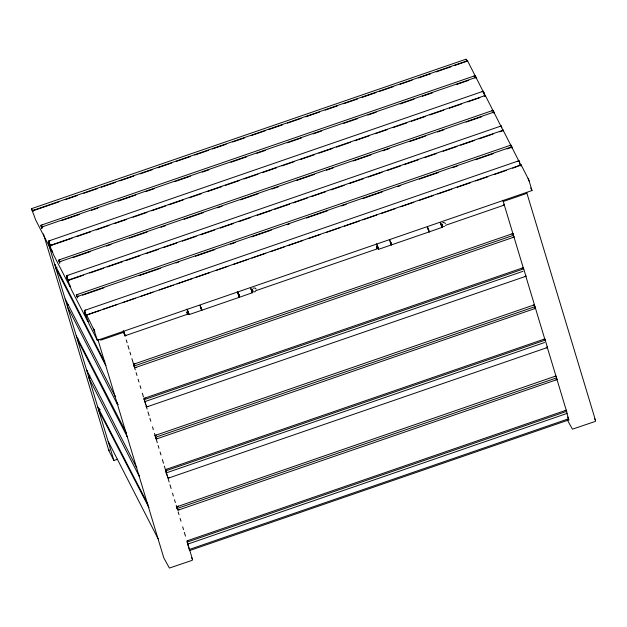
<?xml version="1.0" encoding="UTF-8"?>
<svg xmlns="http://www.w3.org/2000/svg" width="627" height="627" viewBox="0 0 627 627"><rect width="100%" height="100%" fill="white"/><g stroke="black" fill="none" stroke-linecap="round" stroke-linejoin="round"><path stroke-width="0.94" d="M177.167 508.599L176.704 507.063M252.187 292.135L252.305 292.825L250.565 288.028M252.846 291.461L252.313 289.698M441.769 226.817L441.886 227.499L441.643 226.371M513.474 235.415L513.011 233.871M189.526 550.592L568.854 419.886L566.996 413.436L187.669 544.142L189.495 550.263M201.353 308.735L201.729 310.255L189.088 314.613L188.319 311.933M238.66 294.768L239.42 297.269L201.933 310.185L200.185 305.388M252.297 292.778L239.663 297.182L239.083 295.027M390.503 242.445L391.311 244.93L378.669 249.287L376.921 244.483M428.453 230.117L429.001 231.943L391.507 244.859L390.739 242.187M441.87 227.452L429.244 231.857L428.688 230.038M513.607 235.83L513.725 236.888L512.392 237.672L134.789 367.783L134.076 366.027L513.403 235.321L514.116 237.077L512.894 237.492M534.909 306.556L535.239 308.131L533.898 308.907L156.295 439.025L155.582 437.262L534.988 306.658L534.517 305.114M556.415 377.799L556.745 379.366L555.404 380.15L177.809 510.26L177.096 508.505L556.494 377.893L556.024 376.349M114.968 396.107L65.239 298.993M136.474 467.35L86.745 370.236L87.725 370.784M157.988 538.585L108.259 441.471M32.933 210.954L33.027 210.413L467.671 60.647L467.57 61.187M50.748 245.713L50.842 245.173L485.486 95.398L485.392 95.939M68.562 280.465L68.664 279.924L503.309 130.157L501.906 130.635M86.416 315.091L521.131 164.925L528.78 179.855L532.009 190.537L97.365 340.312L89.34 324.661A7.446 0.556 71 0 1 87.38 319.362L84.52 312.324L86.299 315.804L86.009 314.37L86.416 315.091L100.281 310.31M503.207 130.698L502.87 129.852L502.94 130.604M512.729 168.193L521.131 164.925M524.721 276.679L525.943 276.256L525.63 275.645L525.598 276.217L524.219 276.852L146.616 406.97L146.177 406.1L146.616 406.97M58.852 201.894L32.957 210.813L34.43 209.935M83.383 275.222L68.586 280.324L70.059 279.446M50.779 245.549L52.245 244.695M56.548 267.525L56.054 268.615L105.736 365.525M78.054 338.768L77.56 339.85L127.242 436.76M57.033 267.055L55.991 268.481M109.388 449.825L108.871 450.695L113.902 460.516L117.547 459.254M253.065 288.161L255.15 288.02L256.216 289.212M255.416 291.633L253.849 291.947M442.638 222.836L443.132 222.593M89.998 378.316L89.395 379.029L139.076 475.948L138.967 475.47A4.193 3.707 -27.1 0 1 138.928 474.976M466.276 61.132L467.57 60.89L475.862 77.145L475.321 75.577L42.66 224.662L41.116 225.587L41.719 227.922M494.186 112.907L493.143 110.328L60.474 259.421L58.93 260.346L59.541 262.682M507.094 148.889L511.718 147.298L510.958 145.08L78.289 294.173L76.753 295.098L77.356 297.433M525.943 276.256L523.349 267.658L145.746 397.777L144.351 398.545L144.351 400.05M169.345 477.782L167.817 477.594L168.13 478.205L547.449 347.499L544.855 338.901L167.26 469.012L165.857 469.78L165.857 471.285M567.074 413.569L566.369 410.136L188.766 540.255L187.363 541.023L187.363 542.527M50.097 240.509L49.102 241.168L49.243 242.774L48.702 240.987L483.346 91.221L485.165 96.041M67.92 275.269L66.917 275.919L67.058 277.526L66.517 275.747L501.161 125.972L502.979 130.792M85.734 310.02L84.731 310.678L84.872 312.285L84.331 310.498L518.976 160.731L520.637 165.05M476.183 77.67L476.528 78.657L476.214 77.309L43.545 226.402L41.938 227.186L41.884 228.432L41.633 227.672M492.634 112.554L493.77 112.39L494.35 113.416L494.029 112.068L61.368 261.153L59.753 261.945L59.706 263.183L59.447 262.423M511.718 147.298L511.593 146.742L512.165 148.168L511.851 146.82L79.182 295.913L77.568 296.696L77.521 297.943L77.262 297.182M503.215 205.437L504.116 204.41L504.437 205.021L445.311 225.391M546.235 347.914L547.214 347.154L555.93 376.02L554.331 376.584M134.076 366.027L133.535 364.248L513.043 233.518L511.82 233.934M155.582 437.262L155.049 435.483L534.549 304.753L533.326 305.177M126.333 335.304L124.797 335.116L125.11 335.727L188.868 313.759M72.042 238.236L50.771 245.572L50.364 244.843L50.662 246.278L48.882 242.814L52.19 252.07L35.888 220.383A7.446 0.556 71 0 1 33.921 215.085L31.358 208.72L466.151 59.142L467.044 60.882M65.326 199.66L77.348 195.514M83.822 193.288L97.687 188.508M101.386 187.23L115.258 182.457M119.882 180.858L133.755 176.077M140.229 173.851L152.251 169.705M157.8 167.793L171.673 163.012M176.297 161.421L190.169 156.64M194.793 155.049L208.666 150.268M212.365 148.991L226.229 144.21M232.703 141.984L244.726 137.838M251.2 135.612L265.072 130.831M268.771 129.554L282.644 124.773M287.268 123.182L301.14 118.401M305.764 116.81L319.637 112.029M325.186 110.117L337.208 105.971M343.682 103.745L357.555 98.964M362.179 97.373L376.043 92.592M379.743 91.315L393.615 86.534M400.089 84.308L412.111 80.162M418.585 77.936L430.608 73.79M436.157 71.878L450.954 66.775M454.653 65.506L466.676 61.36M61.783 220.547L79.355 214.497M91.377 210.351L97.851 208.125M118.197 201.11L135.769 195.06M145.942 191.548L154.266 188.68M174.612 181.673L190.334 176.258M202.349 172.111L208.822 169.886M231.018 162.236L246.74 156.821M256.913 153.309L265.237 150.441M287.432 142.799L301.305 138.018M313.328 133.872L321.651 131.004M343.839 123.354L357.711 118.581M367.884 115.07L376.208 112.202M400.253 103.917L414.126 99.137M422.449 96.268L432.622 92.765M456.668 84.48L468.69 80.342M76.666 236.645L90.539 231.865M96.088 229.952L109.035 225.493M114.584 223.58L126.607 219.442M133.081 217.208L146.945 212.428M151.569 210.837L165.442 206.056M169.141 204.778L183.013 199.997M189.487 197.771L201.51 193.625M207.984 191.4L221.856 186.619M225.555 185.341L239.428 180.56M244.052 178.969L257.924 174.188M262.548 172.597L276.413 167.817M281.962 165.904L293.985 161.758M300.458 159.532L314.331 154.751M318.955 153.16L332.827 148.38M336.527 147.102L350.399 142.321M355.023 140.73L368.895 135.949M375.369 133.716L387.392 129.577M392.941 127.665L406.813 122.884M411.437 121.293L425.302 116.512M429.926 114.921L443.798 110.14M449.347 108.228L461.37 104.082M467.844 101.856L479.867 97.71M73.132 257.532L90.703 251.482M106.418 246.066L111.042 244.467M129.538 238.095L147.11 232.045M160.982 227.264L165.606 225.665M184.103 219.293L203.524 212.6M217.397 207.827L222.021 206.228M240.517 199.856L258.081 193.806M271.953 189.025L278.427 186.791M296.924 180.419L314.495 174.361M326.518 170.223L332.992 167.989M353.338 160.982L370.91 154.924M382.925 150.786L389.398 148.552M409.744 141.545L425.467 136.122M437.489 131.983L443.963 129.75M466.159 122.1L481.881 116.685M89.857 272.996L103.729 268.215M107.429 266.937L122.226 261.843M125.925 260.566L139.797 255.785M146.271 253.559L158.294 249.413M163.843 247.5L176.79 243.041M182.339 241.129L196.204 236.348M200.828 234.757L214.7 229.976M220.249 228.063L233.197 223.604M238.746 221.692L250.769 217.545M257.242 215.32L271.115 210.539M274.814 209.261L289.611 204.167M293.311 202.889L307.183 198.108M311.807 196.517L325.672 191.737M331.221 189.824L344.168 185.365M349.717 183.452L363.589 178.671M368.214 177.08L382.086 172.3M387.635 170.387L400.582 165.928M404.282 164.65L418.154 159.869M424.628 157.643L436.651 153.497M443.124 151.264L456.997 146.483M460.696 145.213L474.561 140.432M479.185 138.841L493.057 134.06M499.531 131.827L503.23 130.557M82.623 295.16L103.894 287.832M139.037 275.715L160.3 268.387M176.022 262.972L178.797 262.015M195.444 256.278L214.865 249.585M230.587 244.169L235.211 242.578M251.858 236.841L271.279 230.148M287.001 224.732L289.776 223.776M306.415 218.039L327.686 210.711M341.558 205.93L346.182 204.339M362.829 198.602L382.251 191.909M397.973 186.493L400.747 185.537M419.244 179.165L438.657 172.472M452.529 167.691L457.154 166.1M475.65 159.728L493.222 153.67M103.055 309.362L116.928 304.581M122.477 302.669L135.424 298.201M140.973 296.297L152.996 292.151M159.47 289.917L173.342 285.136M177.041 283.866L191.838 278.764M195.538 277.495L209.41 272.714M215.884 270.48L227.907 266.342M233.448 264.429L248.245 259.327M251.944 258.058L265.817 253.277M270.441 251.678L284.313 246.897M288.012 245.627L302.81 240.525M308.359 238.613L320.381 234.474M326.855 232.241L340.727 227.46M344.427 226.19L359.224 221.088M362.923 219.811L376.788 215.037M381.412 213.439L395.284 208.658M400.833 206.753L413.781 202.286M419.33 200.374L433.202 195.593M437.826 194.002L451.699 189.221M457.248 187.308L470.195 182.849M475.744 180.937L487.767 176.798M494.241 174.565L506.263 170.419M255.526 290.795L378.653 248.363M145.582 401.351L523.051 271.279M166.304 473.119L165.771 470.846L545.098 340.14L545.184 340.579M166.163 472.907L544.565 342.514M178.452 506.107L176.555 506.726L176.79 507.29M187.81 544.354L187.277 542.081L566.604 411.375L566.69 411.814M189.283 549.487L568.611 418.781M42.973 226.606L41.57 227.084L41.797 228.032M60.788 261.357L59.385 261.835L59.612 262.791M78.602 296.116L77.207 296.595L77.434 297.543M134.938 363.801L133.606 364.389M145.245 397.949L144.022 398.372L144.257 399.556M156.444 435.044L155.112 435.624M166.751 469.192L165.536 469.607L165.763 470.791M188.265 540.427L187.042 540.85L187.269 542.034M42.08 224.866L40.684 225.344L41.225 226.911M59.894 259.625L58.499 260.095L59.04 261.663M77.717 294.377L76.314 294.855L76.855 296.422M534.4 308.735L535.623 308.319L535.113 307.073M555.914 379.97L557.129 379.554L556.627 378.308M484.091 95.884L485.384 95.649L493.676 111.896M105.971 365.204L105.579 365.212M127.477 436.439L127.085 436.447M148.991 507.682L98.847 410.646L100.054 409.533L99.011 410.959M147.839 406.547L146.31 406.351M474.819 77.795L476.285 77.897L483.879 93L483.472 91.479M510.449 147.306L511.922 147.408L519.352 161.993L518.976 160.731M481.951 91.707L483.511 91.981M499.766 126.458L500.934 126.364M517.581 161.217L519.14 161.492M522.126 268.082L523.13 268.019L523.576 268.85M543.64 339.325L544.636 339.262L545.082 340.085L535.27 307.598M565.146 410.56L566.142 410.497L566.589 411.328M136.012 367.359L134.954 367.414L134.288 366.536M157.518 438.602L156.46 438.649L155.794 437.779M179.024 509.837L177.559 509.508L176.187 505.331M473.926 76.063L475.579 76.518M491.74 110.814L493.402 111.277M509.563 145.566L510.762 145.542L511.491 146.655M118.385 404.407L117.335 404.266L67.551 306.877A4.193 3.707 -27.1 0 1 68.053 304.432M444.504 226.551L443.422 226.621M525.708 275.911L534.612 305.341M556.118 376.584L555.883 376.012L176.618 506.867M55.693 264.712L54.917 264.923L104.662 361.959M443.665 222.483L445.562 223.408M139.351 475.768L138.92 475.627M104.983 361.928L104.505 361.654M126.489 433.163L76.259 335.845M147.996 504.406L97.773 407.088M519.454 163.224L520.496 165.16M568.799 419.855L568.407 419.016M429.244 231.857L428.782 230.963M429.001 231.943L428.547 231.049M391.256 244.891L390.856 244.036M378.669 249.287L378.026 247.916M239.42 297.269L239.13 296.767M201.675 310.216L200.969 308.296M115.368 396.335L114.812 395.802M136.874 467.57L136.325 467.037M158.388 538.812L157.832 538.279M503.99 204.151L504.437 205.021M124.663 334.857L125.11 335.727M167.683 477.335L168.13 478.205M442.309 226.104L441.761 224.176L442.153 225.062M441.471 225.861L440.53 223.839M251.066 289.023L251.035 289.502M49.321 243.668L50.403 247.226M67.144 278.419L68.218 281.985M84.966 313.194L86.04 316.753M391.452 244.828L391.217 244.365M201.87 310.153L199.989 305.451M189.033 314.574L187.348 309.809M502.917 200.593L503.606 201.212L504.759 200.977L525.097 193.97L526.688 193.257L526.625 192.418M99.881 339.466L100.571 340.093L101.723 339.85L122.061 332.851L123.652 332.138L123.59 331.299M89.332 378.904L89.058 378.112A4.193 3.707 -27.1 0 1 89.857 375.228M547.136 346.88L547.449 347.499M503.207 130.4L511.217 146.028M483.527 93.047L485.314 96.519M530.669 187.935L532.009 190.537M594.561 418.648L595.65 420.913L595.054 421.509L572.427 429.174L567.286 419.863M376.365 243.762L378.167 248.033M237.304 291.547L238.926 294.831M238.338 294.22L238.095 293.75L238.26 294.353M186.791 309.087L188.257 312.019M86.487 314.699L94.896 331.84M31.507 208.916L32.847 211.518L32.549 210.092L32.957 210.813M68.586 280.324L68.186 279.603L68.476 281.029L66.705 277.565L69.558 284.611A7.446 0.556 71 0 0 71.517 289.893L87.866 321.58L87.38 319.362M191.525 557.521L192.614 559.786L192.027 560.389L169.4 568.054L163.804 557.865L97.804 339.246M440.64 223.667L440.146 222.703M237.947 293.358L238.785 295.176M427.496 227.06L428.837 230.227M427.261 227.139L428.359 229.85M389.767 240.063L391.099 243.511M389.571 240.125L391.013 243.613M237.923 292.386L239.02 295.09M237.68 292.464L238.84 295.113M117.406 404.391L117.461 404.227A4.193 3.707 -27.1 0 1 117.555 402.746M528.059 178.444L529.157 181.109M93.415 328.219L97.365 340.312M442.482 225.892L441.894 224.395M252.407 289.517L252.908 291.218M504.116 204.41L512.933 233.683M442.035 226.817L442.317 227.303L440.977 223.682M200.734 307.277L200.993 307.904M123.268 330.688L123.738 331.777M166.288 473.166L167.981 477.727M84.457 310.757L86.299 315.804M66.642 276.005L68.484 281.045M48.828 241.246L50.669 246.293M521.053 165.324L520.653 164.603L520.841 165.685M501.286 126.231L501.702 127.759L494.107 112.648L494.248 113.025M502.736 200.287L504.288 204.543M512.862 233.534L513.098 234.106M428.092 229.145L428.265 229.592M390.817 243.676L390.637 243.237M252.328 289.737L252.744 290.889M252.297 291.759C253.621 294.666 251.184 287.088 251.482 289.353M441.988 224.607L441.682 224.207L441.823 224.811M239.208 296.289L238.84 295.293M238.965 296.375L238.597 295.38M201.063 308.562L201.385 309.26L201.087 308.163M442.317 225.563L442.168 225.093M123.911 332.224L124.961 335.249M568.227 418.554L567.717 417.041M390.684 242.97L390.872 243.495M390.543 242.978L390.668 243.558M238.903 295.231L239.318 296.187L239.114 295.364M201.165 307.512L201.526 308.555M201.102 308.296L201.291 308.813M251.725 290.669L251.897 291.179M441.306 225.344L441.627 226.347M428.421 229.788L428.594 230.313M390.903 243.3L390.574 242.383M390.307 242.516L390.488 243.041M238.566 295.043L239.052 296.25L238.871 295.442M201.149 308.1L201.58 309.189L201.455 308.617M146.475 406.484L144.265 399.611L523.584 268.897L523.67 269.336M466.394 60.545L466.12 59.62M441.337 224.944L441.063 224.027M390.456 242.704L390.307 242.234M377.666 246.873L377.336 245.768L377.728 246.811M520.794 165.552L520.943 166.03M84.331 310.498L84.716 311.76M66.517 275.747L66.901 277.001M48.702 240.987L49.086 242.249M526.751 192.677L595.579 420.639M513.764 236.363L523.435 268.38M556.784 378.841L566.447 410.857M123.715 331.55L125.126 336.221M126.254 339.959L127.101 342.765M127.947 345.571L129.076 349.302M129.922 352.108L130.769 354.913M131.897 358.644L135.283 369.859M136.13 372.657L136.976 375.463M138.105 379.202L138.951 382.008M140.08 385.738L140.926 388.544M142.337 393.215L143.465 396.954M144.03 398.819L145.723 404.431M146.287 406.296L147.133 409.102M147.972 411.9L149.101 415.638M149.947 418.444L150.793 421.242M152.486 426.846L153.333 429.652M154.461 433.39L157.283 442.733M158.129 445.538L158.976 448.336M160.104 452.075L160.951 454.881M162.362 459.552L163.49 463.282M164.337 466.088L165.183 468.894M165.747 470.759L167.158 475.431M168.287 479.169L169.133 481.975M169.98 484.773L171.108 488.511M172.519 493.183L173.365 495.988M174.494 499.727L175.341 502.525M178.154 511.867L179.001 514.673M180.129 518.411L180.976 521.209M182.669 526.813L183.515 529.619M184.362 532.425L185.49 536.163M187.183 541.767L192.544 559.519M123.95 333.102L124.491 334.881M94.136 329.622L94.52 330.884M48.741 244.695L113.902 460.516M43.428 233.942L108.871 450.695M501.161 125.972L501.537 127.234M483.346 91.221L483.723 92.482M69.558 284.611L70.044 286.821L53.703 255.142A7.446 0.556 71 0 1 51.735 249.836M238.503 294.267L238.338 293.663L238.668 294.486M187.928 311.697L187.763 311.094L188.092 311.909M485.204 96.158L485.008 95.077L485.384 95.649M519.579 163.906L519.454 163.333M467.303 61.093L467.193 60.317L467.57 60.89M99.395 408.741A1.05 0.925 -27.1 0 1 99.293 408.522M186.822 312.081L187.473 313.947L186.846 312.097M376.404 246.756L377.046 248.621L376.427 246.772"/></g></svg>
